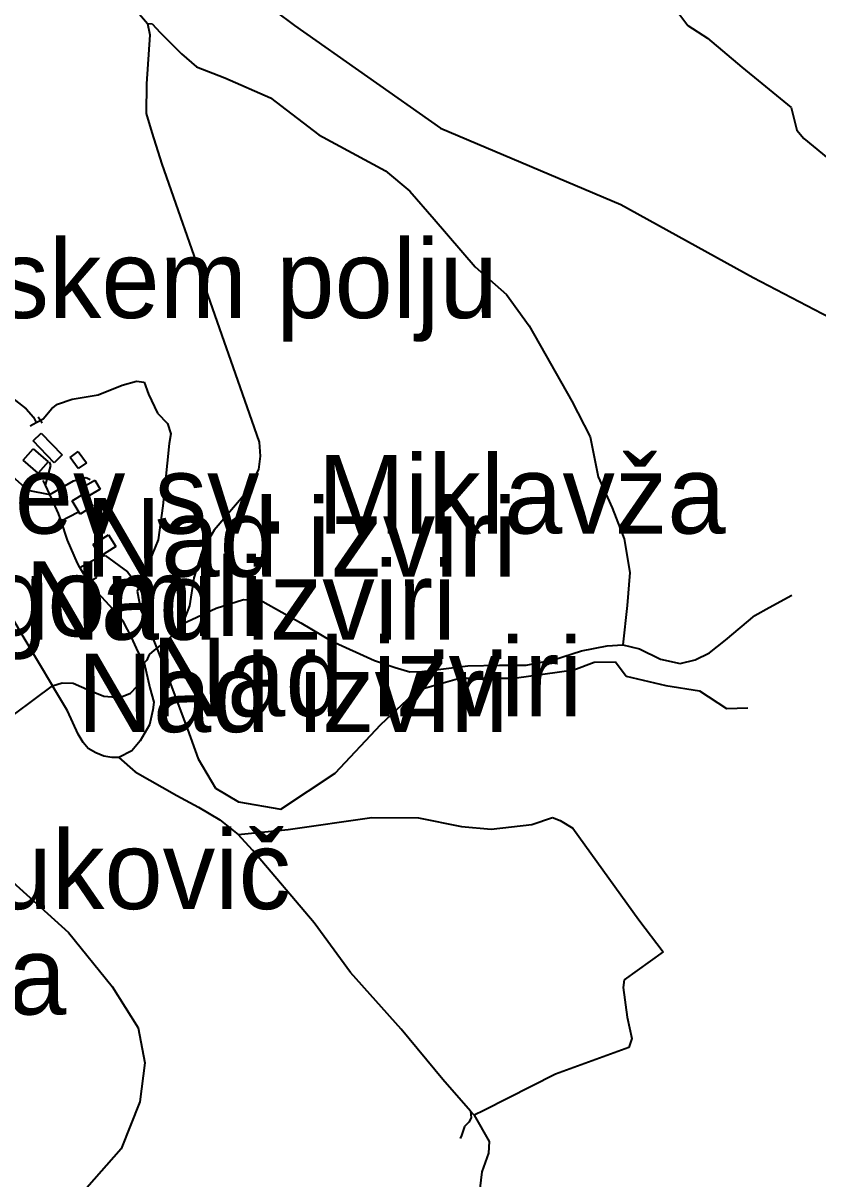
# Model space of a CAD drawing. Extents: x -8864 to 13231, y -7697 to 8949.
# Drawn here: x 2639 to 3268, y 1784 to 2698 of the extents above; entities that cross this region are included whole.
import ezdxf

# ---------------------------------------------------------------- set-up
doc = ezdxf.new("R2010")
doc.units = 0
for name, color, linetype in [('OSM_BUILDING_HOUSE', 9, 'CONTINUOUS'), ('OSM_BUILDING_YES', 9, 'CONTINUOUS'), ('OSM_HIGHWAY_FOOTWAY', 8, 'CONTINUOUS'), ('OSM_HIGHWAY_PATH', 8, 'CONTINUOUS'), ('OSM_HIGHWAY_RESIDENTIAL', 8, 'CONTINUOUS'), ('OSM_HIGHWAY_SERVICE', 8, 'CONTINUOUS'), ('OSM_HIGHWAY_TRACK', 8, 'CONTINUOUS'), ('OSM_HIGHWAY_UNCLASSIFIED', 8, 'CONTINUOUS'), ('OSM_LABELS', 8, 'CONTINUOUS'), ('OSM_WATERWAY_RIVER', 4, 'CONTINUOUS'), ('OSM_WATERWAY_STREAM', 4, 'CONTINUOUS')]:
    doc.layers.add(name, color=color, linetype=linetype)

msp = doc.modelspace()

# ---------------------------------------------------------------- linework, layer by layer
at = {"layer": 'OSM_BUILDING_HOUSE'}
for p, q in [((2638.966599, 2352.662258), (2646.830306, 2361.635689)), ((2646.830306, 2361.635689), (2658.537811, 2351.372397)), ((2650.674104, 2342.398966), (2638.966599, 2352.662258)), ((2658.537811, 2351.372397), (2650.674104, 2342.398966)), ((2677.68789, 2320.349012), (2687.749147, 2326.509211)), ((2687.749147, 2326.509211), (2694.112088, 2316.123605)), ((2684.043174, 2309.963406), (2677.68789, 2320.349012)), ((2694.112088, 2316.123605), (2684.043174, 2309.963406)), ((2694.272884, 2285.98978), (2706.286668, 2293.484318)), ((2700.069209, 2276.705004), (2694.272884, 2285.98978)), ((2706.286668, 2293.484318), (2712.082993, 2284.199542)), ((2712.082993, 2284.199542), (2700.069209, 2276.705004))]:
    msp.add_line(p, q, dxfattribs=at)
at = {"layer": 'OSM_BUILDING_YES'}
for p, q in [((2646.66951, 2367.862604), (2653.070736, 2374.033923)), ((2663.407643, 2350.516196), (2646.66951, 2367.862604)), ((2653.070736, 2374.033923), (2669.808869, 2356.687514)), ((2676.141182, 2354.81944), (2682.51178, 2359.41179)), ((2682.51178, 2359.41179), (2688.874721, 2350.582913)), ((2669.808869, 2356.687514), (2663.407643, 2350.516196)), ((2682.504123, 2345.990562), (2676.141182, 2354.81944)), ((2688.874721, 2350.582913), (2682.504123, 2345.990562)), ((2686.98345, 2331.679775), (2695.612854, 2336.805861)), ((2691.233068, 2324.541061), (2686.98345, 2331.679775)), ((2695.612854, 2336.805861), (2699.862471, 2329.678267)), ((2699.862471, 2329.678267), (2691.233068, 2324.541061))]:
    msp.add_line(p, q, dxfattribs=at)
at = {"layer": 'OSM_HIGHWAY_FOOTWAY'}
for p, q in [((2654.012543, 2381.873165), (2650.758331, 2386.665667)), ((2625.229998, 2344.322638), (2642.657258, 2328.755349)), ((2642.657258, 2328.755349), (2659.946694, 2325.419501)), ((2696.945166, 2259.781136), (2698.997234, 2276.015595)), ((2698.997234, 2276.015595), (2703.667985, 2277.105305)), ((2703.667985, 2277.105305), (2721.53935, 2264.217813)), ((2721.53935, 2264.217813), (2725.566915, 2258.702545)), ((2725.566915, 2258.702545), (2736.585293, 2253.198396))]:
    msp.add_line(p, q, dxfattribs=at)
at = {"layer": 'OSM_HIGHWAY_PATH'}
for p, q in [((2737.121281, 2697.81131), (2741.011021, 2697.60004)), ((2741.011021, 2697.60004), (2747.373962, 2690.828269)), ((2747.373962, 2690.828269), (2764.043183, 2673.893282)), ((2764.043183, 2673.893282), (2775.965083, 2663.741185)), ((2775.965083, 2663.741185), (2798.323432, 2654.934547)), ((2798.323432, 2654.934547), (2834.502609, 2639.089269)), ((2834.502609, 2639.089269), (2872.848708, 2609.833884)), ((2872.848708, 2609.833884), (2925.55928, 2581.523656)), ((2925.55928, 2581.523656), (2944.663417, 2565.411511)), ((2944.663417, 2565.411511), (2963.905379, 2543.194765)), ((2963.905379, 2543.194765), (2996.554694, 2505.544163)), ((2996.554694, 2505.544163), (3021.21779, 2483.47197)), ((3021.21779, 2483.47197), (3039.104469, 2458.820054)), ((3039.104469, 2458.820054), (3072.871701, 2399.163976)), ((3072.871701, 2399.163976), (3087.504168, 2371.153974)), ((3087.504168, 2371.153974), (3093.729283, 2339.418942)), ((3093.729283, 2339.418942), (3104.939085, 2314.833744)), ((3104.939085, 2314.833744), (3114.410756, 2290.359741)), ((3114.410756, 2290.359741), (3118.721629, 2263.873109)), ((3118.721629, 2263.873109), (3116.669561, 2237.597748)), ((3116.669561, 2237.597748), (3113.384722, 2206.596602)), ((2733.277483, 2184.090749), (2734.540882, 2192.241337)), ((2662.121273, 2174.005369), (2669.778241, 2176.473897)), ((2669.778241, 2176.473897), (2678.491872, 2176.162551)), ((2678.491872, 2176.162551), (2691.562317, 2170.558327)), ((2729.073807, 2173.98313), (2730.475032, 2179.587355)), ((2730.475032, 2179.587355), (2733.277483, 2184.090749)), ((2691.562317, 2170.558327), (2702.61898, 2165.88814)), ((2715.37549, 2164.798429), (2723.782841, 2168.223233)), ((2723.782841, 2168.223233), (2729.073807, 2173.98313)), ((2702.61898, 2165.88814), (2715.37549, 2164.798429))]:
    msp.add_line(p, q, dxfattribs=at)
at = {"layer": 'OSM_HIGHWAY_RESIDENTIAL'}
for p, q in [((2656.524029, 2332.802844), (2654.808868, 2336.505635)), ((2659.946694, 2325.419501), (2656.524029, 2332.802844)), ((2666.845622, 2310.5305), (2659.946694, 2325.419501)), ((2668.836434, 2304.670528), (2666.845622, 2310.5305)), ((2674.035516, 2289.381225), (2668.836434, 2304.670528)), ((2681.922194, 2271.100779), (2674.035516, 2289.381225)), ((2683.821122, 2267.776051), (2681.922194, 2271.100779)), ((2686.822654, 2262.53877), (2683.821122, 2267.776051)), ((2691.087585, 2256.500885), (2686.822654, 2262.53877)), ((2695.030924, 2250.907781), (2691.087585, 2256.500885)), ((2710.007955, 2234.506529), (2695.030924, 2250.907781)), ((2714.135061, 2230.10321), (2710.007955, 2234.506529)), ((2629.418359, 2229.124694), (2639.479616, 2212.034034)), ((2718.193254, 2224.6213), (2714.135061, 2230.10321)), ((2724.502596, 2212.656726), (2718.193254, 2224.6213)), ((2639.479616, 2212.034034), (2662.121273, 2174.005369)), ((2729.877789, 2201.003497), (2724.502596, 2212.656726)), ((2734.540882, 2192.241337), (2729.877789, 2201.003497)), ((2560.214676, 2098.904316), (2662.121273, 2174.005369))]:
    msp.add_line(p, q, dxfattribs=at)
at = {"layer": 'OSM_HIGHWAY_SERVICE'}
for p, q in [((2660.635821, 2348.436851), (2659.701671, 2351.238963)), ((2656.524029, 2332.802844), (2660.635821, 2348.436851)), ((2659.946694, 2325.419501), (2678.767523, 2336.149811)), ((2678.767523, 2336.149811), (2688.729239, 2338.951923)), ((2688.729239, 2338.951923), (2691.998764, 2337.395195)), ((2668.836434, 2304.670528), (2682.190188, 2311.40894)), ((2683.821122, 2267.776051), (2698.997234, 2276.015595)), ((2691.087585, 2256.500885), (2696.945166, 2259.781136))]:
    msp.add_line(p, q, dxfattribs=at)
at = {"layer": 'OSM_HIGHWAY_TRACK'}
for p, q in [((2724.839503, 2712.533519), (2737.121281, 2697.81131)), ((3152.841082, 2712.0665), (3164.79361, 2696.221223)), ((2737.121281, 2697.81131), (2739.089122, 2688.971314)), ((2739.089122, 2688.971314), (2736.355584, 2650.219882)), ((3164.79361, 2696.221223), (3180.367884, 2686.402711)), ((3180.367884, 2686.402711), (3207.389326, 2663.352002)), ((3207.389326, 2663.352002), (3223.231595, 2650.375555)), ((2736.355584, 2650.219882), (2736.217759, 2626.868947)), ((3223.231595, 2650.375555), (3246.416896, 2631.383461)), ((2736.217759, 2626.868947), (2740.689428, 2611.724198)), ((3246.416896, 2631.383461), (3251.011077, 2613.492197)), ((2740.689428, 2611.724198), (2748.652676, 2586.749818)), ((3251.011077, 2613.492197), (3256.516438, 2607.042892)), ((3256.516438, 2607.042892), (3282.994235, 2585.037416)), ((2748.652676, 2586.749818), (2817.672591, 2389.501137)), ((2817.672591, 2389.501137), (2825.528641, 2366.917448)), ((2825.528641, 2366.917448), (2826.470448, 2355.720118)), ((2826.470448, 2355.720118), (2825.038595, 2345.312273)), ((2825.038595, 2345.312273), (2816.171826, 2327.710116)), ((2816.171826, 2327.710116), (2789.99265, 2297.331662)), ((2789.99265, 2297.331662), (2780.834915, 2281.341832)), ((2780.834915, 2281.341832), (2773.913015, 2259.614343)), ((2773.913015, 2259.614343), (2770.559263, 2237.364239)), ((2791.554671, 2235.529522), (2813.285148, 2242.434727)), ((2813.285148, 2242.434727), (2821.61593, 2241.989947)), ((2821.61593, 2241.989947), (2828.354063, 2240.855759)), ((2828.354063, 2240.855759), (2858.507205, 2224.031967)), ((3229.089176, 2235.963182), (3247.014139, 2245.803933)), ((2770.559263, 2237.364239), (2764.885449, 2223.153527)), ((2764.885449, 2223.153527), (2791.554671, 2235.529522)), ((3217.664978, 2229.65843), (3229.089176, 2235.963182)), ((2764.885449, 2223.153527), (2758.752217, 2215.781303)), ((2858.507205, 2224.031967), (2882.534773, 2209.765658)), ((3194.609846, 2210.165959), (3217.664978, 2229.65843)), ((2758.752217, 2215.781303), (2752.565387, 2209.899092)), ((2747.366305, 2205.929433), (2742.389275, 2202.204403)), ((2752.565387, 2209.899092), (2747.366305, 2205.929433)), ((2882.534773, 2209.765658), (2916.883935, 2194.265085)), ((3080.55164, 2201.881937), (3100.919177, 2205.740401)), ((3100.919177, 2205.740401), (3113.384722, 2206.596602)), ((3113.384722, 2206.596602), (3126.363284, 2203.36083)), ((3126.363284, 2203.36083), (3143.193301, 2195.188003)), ((3181.807394, 2200.314089), (3194.609846, 2210.165959)), ((2736.638892, 2194.476355), (2734.540882, 2192.241337)), ((2738.468907, 2198.790718), (2736.638892, 2194.476355)), ((2742.389275, 2202.204403), (2738.468907, 2198.790718)), ((2916.883935, 2194.265085), (2933.08608, 2188.571905)), ((3036.815035, 2190.439979), (3058.453629, 2194.798821)), ((3058.453629, 2194.798821), (3080.55164, 2201.881937)), ((3143.193301, 2195.188003), (3158.560837, 2191.841036)), ((3158.560837, 2191.841036), (3170.574621, 2194.59867)), ((3170.574621, 2194.59867), (3181.807394, 2200.314089)), ((2933.08608, 2188.571905), (2944.640446, 2185.269415)), ((2944.640446, 2185.269415), (2954.349482, 2185.402849)), ((2954.349482, 2185.402849), (2990.674142, 2189.98408)), ((2990.674142, 2189.98408), (3015.788999, 2190.551174)), ((3015.788999, 2190.551174), (3036.815035, 2190.439979)), ((2714.563851, 2117.529466), (2727.37396, 2105.998552)), ((2727.37396, 2105.998552), (2760.551605, 2087.517955)), ((2760.551605, 2087.517955), (2777.48882, 2078.177582)), ((2777.48882, 2078.177582), (2794.433691, 2068.114441)), ((2794.433691, 2068.114441), (2808.905362, 2056.672483)), ((2848.545489, 2060.631022), (2914.778268, 2070.049232)), ((2914.778268, 2070.049232), (2951.646572, 2069.760126)), ((2951.646572, 2069.760126), (2985.735397, 2062.788204)), ((3041.187164, 2064.422769), (3057.71856, 2070.049232)), ((3057.71856, 2070.049232), (3063.782879, 2067.714139)), ((3063.782879, 2067.714139), (3073.637397, 2061.55394)), ((2808.905362, 2056.672483), (2848.545489, 2060.631022)), ((2820.406129, 2044.285368), (2808.905362, 2056.672483)), ((2985.735397, 2062.788204), (3009.150407, 2060.731098)), ((3009.150407, 2060.731098), (3041.187164, 2064.422769)), ((3073.637397, 2061.55394), (3125.903866, 1989.154923)), ((2869.188677, 1986.697515), (2820.406129, 2044.285368)), ((2630.329539, 2019.155314), (2674.801213, 1979.013946)), ((2897.833397, 1947.401228), (2869.188677, 1986.697515)), ((3125.903866, 1989.154923), (3145.214741, 1963.702405)), ((2674.801213, 1979.013946), (2709.303514, 1936.315094)), ((3145.214741, 1963.702405), (3114.403099, 1941.530136)), ((2937.98654, 1902.723107), (2897.833397, 1947.401228)), ((3114.403099, 1941.530136), (3113.484263, 1935.492252)), ((2709.303514, 1936.315094), (2729.939044, 1903.7461)), ((3113.484263, 1935.492252), (3116.769102, 1912.08572)), ((3116.769102, 1912.08572), (3120.467418, 1895.19521)), ((2729.939044, 1903.7461), (2735.176411, 1875.947368)), ((2970.949791, 1862.815248), (2937.98654, 1902.723107)), ((3120.467418, 1895.19521), (3118.101415, 1888.145452)), ((3118.101415, 1888.145452), (3060.084563, 1866.91834)), ((2735.176411, 1875.947368), (2731.072276, 1845.157493)), ((3060.084563, 1866.91834), (3003.239227, 1838.330125)), ((2992.695582, 1837.818628), (2970.949791, 1862.815248)), ((2731.072276, 1845.157493), (2716.38621, 1808.073985)), ((2995.597573, 1834.48278), (2992.695582, 1837.818628)), ((2992.695582, 1837.818628), (2993.338767, 1832.52575)), ((3003.239227, 1838.330125), (2995.597573, 1834.48278)), ((2991.393897, 1828.934153), (2987.902319, 1825.542708)), ((2993.338767, 1832.52575), (2991.393897, 1828.934153)), ((2995.597573, 1834.48278), (3007.611357, 1813.822763)), ((2987.902319, 1825.542708), (2985.536316, 1818.570786)), ((2985.536316, 1818.570786), (2984.71702, 1816.202334)), ((3007.611357, 1813.822763), (3007.09834, 1804.504628)), ((2716.38621, 1808.073985), (2689.173343, 1776.995003)), ((3007.09834, 1804.504628), (3001.753776, 1789.715703)), ((3001.753776, 1789.715703), (2999.295889, 1770.011962))]:
    msp.add_line(p, q, dxfattribs=at)
at = {"layer": 'OSM_HIGHWAY_UNCLASSIFIED'}
for p, q in [((2734.540882, 2192.241337), (2739.035523, 2172.570955)), ((2673.882377, 2154.301628), (2662.121273, 2174.005369)), ((2739.035523, 2172.570955), (2742.373961, 2161.117877)), ((2742.373961, 2161.117877), (2741.462782, 2155.257905)), ((2682.450524, 2135.932226), (2673.882377, 2154.301628)), ((2741.462782, 2155.257905), (2738.744558, 2143.337809)), ((2738.744558, 2143.337809), (2731.539351, 2130.683826)), ((2686.409177, 2129.405084), (2682.450524, 2135.932226)), ((2731.539351, 2130.683826), (2724.755276, 2122.655552)), ((2690.36783, 2124.490268), (2686.409177, 2129.405084)), ((2696.370894, 2121.087704), (2690.36783, 2124.490268)), ((2702.680236, 2118.441264), (2696.370894, 2121.087704)), ((2724.755276, 2122.655552), (2714.563851, 2117.529466)), ((2709.104432, 2117.396032), (2702.680236, 2118.441264)), ((2714.563851, 2117.529466), (2709.104432, 2117.396032))]:
    msp.add_line(p, q, dxfattribs=at)
at = {"layer": 'OSM_WATERWAY_RIVER'}
for p, q in [((2703.935979, 2807.816451), (2853.591432, 2696.410254)), ((2853.591432, 2696.410254), (2968.989607, 2615.026687)), ((2968.989607, 2615.026687), (3111.792072, 2554.770157)), ((3111.792072, 2554.770157), (3216.432206, 2497.05999)), ((3216.432206, 2497.05999), (3313.19332, 2446.499657))]:
    msp.add_line(p, q, dxfattribs=at)
at = {"layer": 'OSM_WATERWAY_STREAM'}
for p, q in [((2717.113622, 2412.029229), (2728.591418, 2414.998134)), ((2728.591418, 2414.998134), (2734.579167, 2414.219769)), ((2734.579167, 2414.219769), (2738.047774, 2404.812679)), ((2677.618977, 2400.8319), (2698.308107, 2404.145509)), ((2698.308107, 2404.145509), (2717.113622, 2412.029229)), ((2738.047774, 2404.812679), (2745.069214, 2389.745766)), ((2629.081453, 2402.566541), (2641.202434, 2393.292884)), ((2661.646541, 2393.526393), (2666.072268, 2396.773285)), ((2666.072268, 2396.773285), (2677.618977, 2400.8319)), ((2641.202434, 2393.292884), (2646.998759, 2386.58783)), ((2646.998759, 2386.58783), (2649.158025, 2382.284586)), ((2654.671042, 2385.220132), (2661.646541, 2393.526393)), ((2745.069214, 2389.745766), (2753.055433, 2381.684134)), ((2644.288193, 2379.693745), (2649.158025, 2382.284586)), ((2649.158025, 2382.284586), (2654.671042, 2385.220132)), ((2753.055433, 2381.684134), (2755.620517, 2373.355634)), ((2755.620517, 2373.355634), (2754.42603, 2365.672064)), ((2754.42603, 2365.672064), (2749.326489, 2316.512787)), ((2749.326489, 2316.512787), (2745.720057, 2289.648093)), ((2745.720057, 2289.648093), (2728.958952, 2248.884033)), ((2728.958952, 2248.884033), (2731.968141, 2233.883837)), ((2731.968141, 2233.883837), (2737.121281, 2222.452999)), ((2737.121281, 2222.452999), (2749.242262, 2191.863275)), ((2749.242262, 2191.863275), (2768.958957, 2139.924124)), ((3027.30508, 2180.109971), (3074.502635, 2186.903981)), ((3074.502635, 2186.903981), (3090.651182, 2192.919626)), ((3090.651182, 2192.919626), (3107.351031, 2193.175375)), ((3107.351031, 2193.175375), (3115.857923, 2181.822373)), ((2950.781335, 2170.814075), (2984.03555, 2180.109971)), ((2984.03555, 2180.109971), (3027.30508, 2180.109971)), ((3115.857923, 2181.822373), (3147.412291, 2174.383432)), ((2921.815022, 2143.649154), (2950.781335, 2170.814075)), ((3147.412291, 2174.383432), (3173.997286, 2170.224742)), ((3173.997286, 2170.224742), (3195.283659, 2156.23642)), ((3195.283659, 2156.23642), (3212.266815, 2156.703439)), ((2768.958957, 2139.924124), (2777.381622, 2116.306322)), ((2885.704758, 2105.042276), (2921.815022, 2143.649154)), ((2777.381622, 2116.306322), (2791.141195, 2093.11106)), ((2842.795106, 2076.45406), (2885.704758, 2105.042276)), ((2791.141195, 2093.11106), (2809.211641, 2082.436347)), ((2809.211641, 2082.436347), (2842.795106, 2076.45406))]:
    msp.add_line(p, q, dxfattribs=at)

# ---------------------------------------------------------------- texts
at = {"layer": 'OSM_LABELS'}
for s, p in [('Zdravstvena postaja Miklavž na Dravskem polju', (1257.530219, 2464.975488)), ('Župnijska cerkev sv. Miklavža', (2097.312635, 2294.545724)), ('Nad izviri', (2688.220666, 2260.559597)), ('Na gomili', (2482.755971, 2213.408821)), ('Nad izviri', (2640.321831, 2210.619459)), ('Nad izviri', (2740.276771, 2150.056949)), ('Nad izviri', (2681.698136, 2137.545285)), ('Ulica Zofke Kukovič', (2122.21043, 1997.570943)), ('Štekarjeva ulica', (2087.339677, 1914.171375))]:
    msp.add_text(s, height=62.042552, dxfattribs=at).set_placement(p)

doc.saveas('drawing.dxf')
